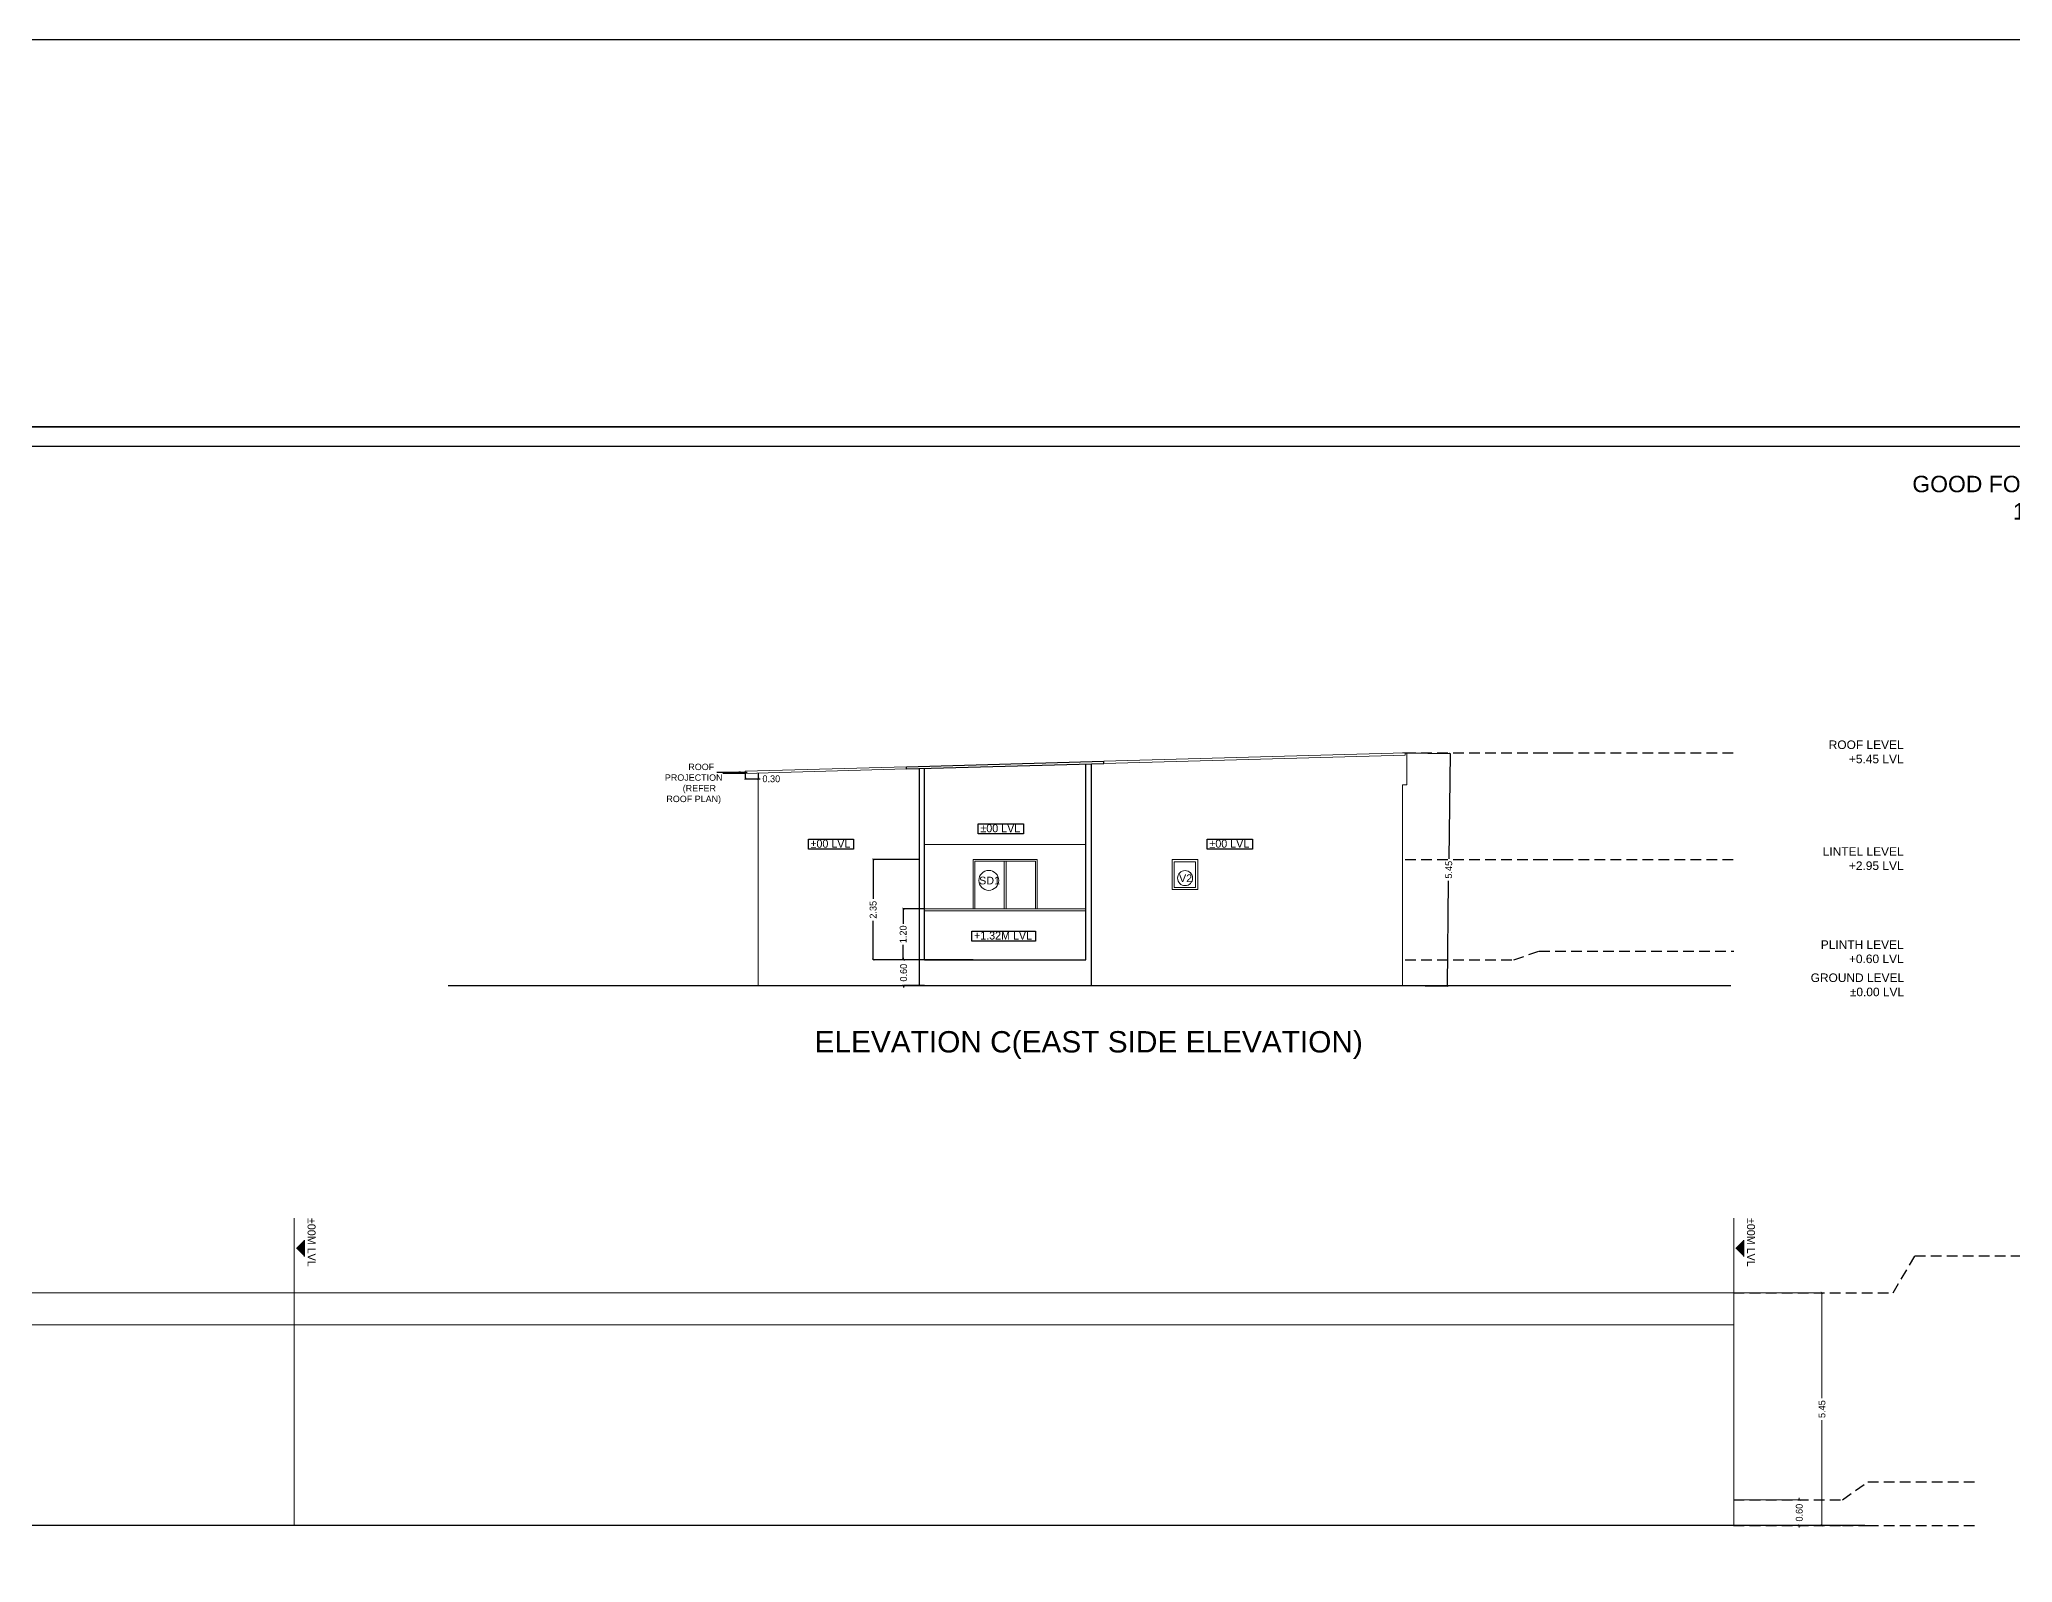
# Model space of a CAD drawing. Header units: metres. Extents: x 494 to 1845, y -666 to 1061.
# Drawn here: x 1701.08 to 1747.3, y 270.77 to 306.45 of the extents above; entities that cross this region are included whole.
import ezdxf

# ---------------------------------------------------------------- set-up
doc = ezdxf.new("R2010")
doc.units = ezdxf.units.M
doc.header["$MEASUREMENT"] = 0
doc.linetypes.add('1', pattern=[0])
doc.linetypes.add('HIDDEN', pattern=[0.375, 0.25, -0.125])
doc.layers.get('Defpoints').update_dxf_attribs({"color": 12})
for name, color, linetype, lineweight in [('ARCHITECTURAL COMMENTS', 2, 'Continuous', 30), ('DIMENSION', 8, 'Continuous', 5), ('VDA-ELEV LINES', 8, 'Continuous', 9), ('VDA-RAILING', 25, 'Continuous', 5), ('VDA-WALL', 250, 'Continuous', 25)]:
    doc.layers.add(name, color=color, linetype=linetype, lineweight=lineweight)
for name, color, linetype in [('SHEET', 7, 'Continuous'), ('VDA-DRIVEWAY', 250, '1'), ('VDA-TEXT', 250, '1')]:
    doc.layers.add(name, color=color, linetype=linetype)
doc.styles.add('NAME PLATE', font='arial.ttf')
doc.styles.add('PDF Century Gothic Bold', font='GOTHICB.TTF')
doc.styles.add('RS', font='GOTHIC.TTF')
doc.styles.get("Standard").update_dxf_attribs({"font": 'arial.ttf'})
doc.dimstyles.new('SMALL', dxfattribs={"dimtxt": 0.16, "dimasz": 0.05, "dimexe": 0, "dimexo": 0, "dimgap": 0.05, "dimtad": 0, "dimdec": 1, "dimzin": 0, "dimdsep": 46, "dimtxsty": 'RS', "dimblk": 'ARCHTICK', "dimcen": 2.5, "dimclrd": 256, "dimclre": 256, "dimclrt": 5, "dimadec": 0, "dimazin": 0, "dimtfac": 1, "dimtofl": 0, "dimtmove": 0, "dimatfit": 3, "dimldrblk": 'ARCHTICK', "dimfxl": 0, "dimtolj": 1, "dimtzin": 0, "dimarcsym": 0})
doc.dimstyles.new('SMALL-1', dxfattribs={"dimtxt": 0.16, "dimasz": 0.035, "dimexe": 0, "dimexo": 0.1, "dimgap": 0.05, "dimtad": 1, "dimzin": 0, "dimdsep": 46, "dimtxsty": 'RS', "dimblk": 'DOT', "dimcen": 2.5, "dimclrd": 256, "dimclre": 256, "dimclrt": 5, "dimadec": 0, "dimazin": 0, "dimtfac": 1, "dimtdec": 3, "dimtofl": 0, "dimtmove": 0, "dimatfit": 3, "dimfxl": 0, "dimtolj": 1, "dimtzin": 0, "dimarcsym": 0})

# ---------------------------------------------------------------- blocks, each defined once
blk = doc.blocks.new('DAFASDFDFA')
at = {"layer": 'SHEET'}
for points in [[(2.25, 58.4), (2.25, 0), (-102.633, 0), (-102.633, 58.4)], [(1.75, 57.9), (1.75, 0.5), (-102.133, 0.5), (-102.133, 57.9)]]:
    blk.add_lwpolyline(points, close=True, dxfattribs=at)
at = {"layer": 'SHEET', "insert": (-10.207, 56.564), "char_height": 0.42485, "width": 10.92474, "attachment_point": 5, "style": 'NAME PLATE'}
blk.add_mtext('{\\C1;GOOD FOR CONSTRUCTION^J17.09.2025}', dxfattribs=at)
blk = doc.blocks.new('_ArchTick')
at = {"color": 0, "linetype": 'ByBlock', "const_width": 0.15}
blk.add_lwpolyline([(-0.5, -0.5), (0.5, 0.5)], dxfattribs=at)
blk = doc.blocks.new('*D192')
at = {"layer": 'Defpoints', "color": 0, "lineweight": 18, "transparency": 16777216}
for p in [(1494.771, 442.494), (1496.308, 442.494), (1494.771, 441.894)]:
    blk.add_point(p, dxfattribs=at)
at = {"layer": 'DIMENSION', "lineweight": -2, "transparency": 16777216}
for p, q in [((1494.771, 442.494), (1496.308, 442.494)), ((1496.308, 442.494), (1496.308, 442.544)), ((1494.771, 441.894), (1496.308, 441.894)), ((1496.308, 441.894), (1496.308, 441.844))]:
    blk.add_line(p, q, dxfattribs=at)
at = {"layer": 'DIMENSION', "lineweight": -2, "transparency": 16777216, "xscale": 0.05, "yscale": 0.05, "zscale": 0.05}
for p, rotation in [((1496.308, 442.494), 270), ((1496.308, 441.894), 90)]:
    blk.add_blockref('_ArchTick', p, dxfattribs=dict(at, rotation=rotation))
at = {"layer": 'DIMENSION', "color": 5, "transparency": 16777216, "insert": (1496.308, 442.194), "char_height": 0.16, "attachment_point": 5, "rotation": 90, "style": 'RS'}
blk.add_mtext('\\A1;0.60', dxfattribs=at)
blk = doc.blocks.new('*D193')
at = {"layer": 'Defpoints', "color": 0, "lineweight": 18, "transparency": 16777216}
for p in [(1494.771, 447.344), (1496.84, 447.344), (1494.771, 441.894)]:
    blk.add_point(p, dxfattribs=at)
at = {"layer": 'DIMENSION', "lineweight": -2, "transparency": 16777216}
for p, q in [((1494.771, 447.344), (1496.84, 447.344)), ((1496.84, 447.344), (1496.84, 444.875)), ((1496.84, 441.894), (1496.84, 444.362)), ((1494.771, 441.894), (1496.84, 441.894))]:
    blk.add_line(p, q, dxfattribs=at)
at = {"layer": 'DIMENSION', "lineweight": -2, "transparency": 16777216, "xscale": 0.05, "yscale": 0.05, "zscale": 0.05}
for p, rotation in [((1496.84, 447.344), 90), ((1496.84, 441.894), 270)]:
    blk.add_blockref('_ArchTick', p, dxfattribs=dict(at, rotation=rotation))
at = {"layer": 'DIMENSION', "color": 5, "transparency": 16777216, "insert": (1496.84, 444.619), "char_height": 0.16, "attachment_point": 5, "rotation": 90, "style": 'RS'}
blk.add_mtext('\\A1;5.45', dxfattribs=at)
blk = doc.blocks.new('zw$BC4F')
h = blk.add_hatch(color=251)
h.dxf.hatch_style = 1
h.paths.add_polyline_path([(0.383, 0.383), (0, 0), (0.765, 0)])
blk.add_line((0.765, 0), (0, 0))
blk = doc.blocks.new('TYEJYK')
at = {"color": 254, "linetype": 'HIDDEN', "elevation": 0}
for points in [[(1635.877, 519.781), (1638.976, 519.781), (1639.569, 519.781), (1643.565, 519.781)], [(1635.877, 517.281), (1638.976, 517.281), (1639.569, 517.281), (1643.565, 517.281)], [(1635.877, 514.331), (1640.417, 514.331), (1641.01, 514.331), (1643.565, 514.331)]]:
    blk.add_lwpolyline(points, dxfattribs=at)
at = {"color": 254, "linetype": 'HIDDEN'}
blk.add_lwpolyline([(1635.877, 514.93), (1638.425, 514.93), (1639.018, 515.139), (1643.58, 515.139)], dxfattribs=at)
at = {"layer": 'VDA-TEXT', "char_height": 0.2, "width": 6.39645, "attachment_point": 9, "style": 'PDF Century Gothic Bold'}
for s, insert in [('{\\fArial|b0|i0|c0|p34;ROOF LEVEL}\\P{\\fArial|b0|i0|c0|p34;+5.45 LVL}', (1647.558, 519.535, 0)), ('{\\fArial|b0|i0|c0|p34;LINTEL LEVEL}\\P{\\fArial|b0|i0|c0|p34;+2.95 LVL}', (1647.558, 517.035, 0)), ('{\\fArial|b0|i0|c0|p34;PLINTH LEVEL}\\P{\\fArial|b0|i0|c0|p34;+0.60 LVL}', (1647.559, 514.853)), ('{\\fArial|b0|i0|c0|p34;GROUND LEVEL}\\P{\\fArial|b0|i0|c0|p34;±0.00 LVL}', (1647.57, 514.077, 0))]:
    blk.add_mtext(s, dxfattribs=dict(at, insert=insert))
blk = doc.blocks.new('*D336')
at = {"layer": 'Defpoints', "color": 0}
for p in [(1733.072, 289.74), (1734.124, 289.728), (1733.011, 284.29)]:
    blk.add_point(p, dxfattribs=at)
at = {"layer": 'VDA-ELEV LINES', "lineweight": -2}
for p, q in [((1733.072, 289.74), (1734.124, 289.728)), ((1734.124, 289.728), (1734.097, 287.259)), ((1734.063, 284.278), (1734.091, 286.746)), ((1733.011, 284.29), (1734.063, 284.278))]:
    blk.add_line(p, q, dxfattribs=at)
at = {"layer": 'VDA-ELEV LINES', "lineweight": -2, "xscale": 0.05, "yscale": 0.05, "zscale": 0.05}
for p, rotation in [((1734.124, 289.728), 89.35753178871903), ((1734.063, 284.278), 269.357531788719)]:
    blk.add_blockref('_ArchTick', p, dxfattribs=dict(at, rotation=rotation))
at = {"layer": 'VDA-ELEV LINES', "color": 5, "insert": (1734.094, 287.003), "char_height": 0.16, "attachment_point": 5, "rotation": 89.3575, "style": 'RS'}
blk.add_mtext('\\A1;5.45', dxfattribs=at)
blk = doc.blocks.new('_Dot')
at = {"color": 0, "linetype": 'ByBlock', "lineweight": -2}
blk.add_line((-0.5, 0), (-1, 0), dxfattribs=at)
at = {"color": 0, "linetype": 'ByBlock', "const_width": 0.5}
blk.add_lwpolyline([(-0.25, 0, 1), (0.25, 0, 1)], format="xyb", close=True, dxfattribs=at)
blk = doc.blocks.new('*D337')
at = {"layer": 'Defpoints', "color": 0}
for p in [(1717.614, 289.26), (1717.914, 289.269), (1717.914, 289.132)]:
    blk.add_point(p, dxfattribs=at)
at = {"layer": 'VDA-ELEV LINES', "lineweight": -2}
for p, q in [((1717.614, 289.26), (1717.614, 289.132)), ((1717.614, 289.132), (1717.914, 289.132)), ((1717.914, 289.269), (1717.914, 289.132)), ((1717.914, 289.132), (1717.964, 289.132))]:
    blk.add_line(p, q, dxfattribs=at)
at = {"layer": 'VDA-ELEV LINES', "lineweight": -2, "xscale": 0.05, "yscale": 0.05, "zscale": 0.05, "rotation": 180}
blk.add_blockref('_ArchTick', (1717.614, 289.132), dxfattribs=at)
at = {"layer": 'VDA-ELEV LINES', "lineweight": -2, "xscale": 0.05, "yscale": 0.05, "zscale": 0.05}
blk.add_blockref('_ArchTick', (1717.914, 289.132), dxfattribs=at)
at = {"layer": 'VDA-ELEV LINES', "color": 5, "insert": (1718.223, 289.132), "char_height": 0.16, "attachment_point": 5, "style": 'RS'}
blk.add_mtext('\\A1;0.30', dxfattribs=at)
blk = doc.blocks.new('*D338')
at = {"layer": 'Defpoints', "color": 0}
for p in [(1721.814, 284.89), (1721.322, 284.29), (1721.814, 284.29)]:
    blk.add_point(p, dxfattribs=at)
at = {"layer": 'VDA-ELEV LINES', "lineweight": -2}
for p, q in [((1721.322, 284.89), (1721.322, 284.94)), ((1721.814, 284.89), (1721.322, 284.89)), ((1721.814, 284.29), (1721.322, 284.29)), ((1721.322, 284.29), (1721.322, 284.24))]:
    blk.add_line(p, q, dxfattribs=at)
at = {"layer": 'VDA-ELEV LINES', "lineweight": -2, "xscale": 0.05, "yscale": 0.05, "zscale": 0.05}
for p, rotation in [((1721.322, 284.89), 270), ((1721.322, 284.29), 90)]:
    blk.add_blockref('_ArchTick', p, dxfattribs=dict(at, rotation=rotation))
at = {"layer": 'VDA-ELEV LINES', "color": 5, "insert": (1721.322, 284.59), "char_height": 0.16, "attachment_point": 5, "rotation": 90, "style": 'RS'}
blk.add_mtext('\\A1;0.60', dxfattribs=at)
blk = doc.blocks.new('*D339')
at = {"layer": 'Defpoints', "color": 0}
for p in [(1721.313, 286.09), (1721.814, 286.09), (1721.814, 284.89)]:
    blk.add_point(p, dxfattribs=at)
at = {"layer": 'VDA-ELEV LINES', "lineweight": -2}
for p, q in [((1721.814, 286.09), (1721.313, 286.09)), ((1721.313, 286.09), (1721.313, 285.736)), ((1721.313, 284.89), (1721.313, 285.243)), ((1721.814, 284.89), (1721.313, 284.89))]:
    blk.add_line(p, q, dxfattribs=at)
at = {"layer": 'VDA-ELEV LINES', "lineweight": -2, "xscale": 0.05, "yscale": 0.05, "zscale": 0.05}
for p, rotation in [((1721.313, 286.09), 90), ((1721.313, 284.89), 270)]:
    blk.add_blockref('_ArchTick', p, dxfattribs=dict(at, rotation=rotation))
at = {"layer": 'VDA-ELEV LINES', "color": 5, "insert": (1721.313, 285.49), "char_height": 0.16, "attachment_point": 5, "rotation": 90, "style": 'RS'}
blk.add_mtext('\\A1;1.20', dxfattribs=at)
blk = doc.blocks.new('*D340')
at = {"layer": 'Defpoints', "color": 0}
for p in [(1721.689, 287.24), (1720.609, 284.89), (1722.952, 284.89)]:
    blk.add_point(p, dxfattribs=at)
at = {"layer": 'VDA-ELEV LINES', "lineweight": -2}
for p, q in [((1721.689, 287.24), (1720.609, 287.24)), ((1720.609, 287.24), (1720.609, 286.323)), ((1720.609, 284.89), (1720.609, 285.807)), ((1722.952, 284.89), (1720.609, 284.89))]:
    blk.add_line(p, q, dxfattribs=at)
at = {"layer": 'VDA-ELEV LINES', "lineweight": -2, "xscale": 0.05, "yscale": 0.05, "zscale": 0.05}
for p, rotation in [((1720.609, 287.24), 90), ((1720.609, 284.89), 270)]:
    blk.add_blockref('_ArchTick', p, dxfattribs=dict(at, rotation=rotation))
at = {"layer": 'VDA-ELEV LINES', "color": 5, "insert": (1720.609, 286.065), "char_height": 0.16, "attachment_point": 5, "rotation": 90, "style": 'RS'}
blk.add_mtext('\\A1;2.35', dxfattribs=at)
blk = doc.blocks.new('SD1F')
at = {"layer": 'VDA-ELEV LINES'}
blk.add_circle((1518.977, 200.274, 0), 0.233, dxfattribs=at)
at = {"layer": 'VDA-ELEV LINES', "insert": (1518.752, 200.178, 0), "char_height": 0.18, "width": 2.16223, "attachment_point": 7, "style": 'PDF Century Gothic Bold'}
blk.add_mtext('{\\fArial|b0|i0|c0|p34;SD1}', dxfattribs=at)
blk = doc.blocks.new('D3EE')
at = {"color": 254, "linetype": 'HIDDEN'}
for points in [[(1494.771, 447.344), (1498.509, 447.344), (1499.017, 448.207), (1501.642, 448.207)], [(1494.771, 442.494), (1497.319, 442.494), (1497.912, 442.917), (1500.467, 442.917)], [(1494.771, 441.894), (1497.319, 441.894), (1497.912, 441.894), (1500.467, 441.894)]]:
    blk.add_lwpolyline(points, dxfattribs=at)
at = {"layer": 'VDA-TEXT', "char_height": 0.2, "width": 6.39645, "attachment_point": 9, "style": 'PDF Century Gothic Bold'}
for s, insert in [('{\\fArial|b0|i0|c0|p34;ROOF LEVEL}\\P{\\fArial|b0|i0|c0|p34;+5.45 LVL}', (1505.468, 447.948, 0)), ('{\\fArial|b0|i0|c0|p34;PLINTH LEVEL}\\P{\\fArial|b0|i0|c0|p34;+0.60 LVL}', (1504.434, 442.657)), ('{\\fArial|b0|i0|c0|p34;GROUND LEVEL}\\P{\\fArial|b0|i0|c0|p34;±0.00 LVL}', (1504.471, 441.64))]:
    blk.add_mtext(s, dxfattribs=dict(at, insert=insert))
at = {"layer": 'DIMENSION'}
for base, p2, picture, middle in [((1496.84, 447.344), (1494.771, 447.344), '*D193', (1496.84, 444.619)), ((1496.308, 442.494), (1494.771, 442.494), '*D192', (1496.308, 442.194))]:
    dim = blk.add_linear_dim(base=base, p1=(1494.771, 441.894), p2=p2, angle=90, dimstyle='SMALL', override={"dimdec": 2, "dimfxl": 50}, dxfattribs=at)
    dim.commit()
    dim.dimension.update_dxf_attribs({"geometry": picture, "text_midpoint": middle})

msp = doc.modelspace()

# ---------------------------------------------------------------- linework, layer by layer
for points in [[(1723.0721, 288.0761), (1724.1313, 288.0761), (1724.1313, 287.8449), (1723.0721, 287.8449)], [(1719.0924, 287.7152), (1720.1517, 287.7152), (1720.1517, 287.484), (1719.0924, 287.484)], [(1728.4381, 287.7152), (1729.4973, 287.7152), (1729.4973, 287.484), (1728.4381, 287.484)], [(1722.9213, 285.5634), (1724.4114, 285.5634), (1724.4114, 285.3322), (1722.9213, 285.3322)]]:
    msp.add_lwpolyline(points, close=True)
at = {"layer": 'ARCHITECTURAL COMMENTS'}
msp.add_lwpolyline([(1458.8635, 306.4524), (1770.5289, 306.4524), (1770.5289, 239.756), (1458.8635, 239.756)], close=True, dxfattribs=at)
at = {"layer": 'VDA-DRIVEWAY', "color": 250, "lineweight": 30, "true_color": 0x2c2e2f}
for p, q in [((1710.6506, 284.2898), (1740.5536, 284.2898)), ((1743.8398, 271.6411), (1676.3961, 271.6411))]:
    msp.add_line(p, q, dxfattribs=at)
at = {"layer": 'VDA-ELEV LINES', "color": 18, "lineweight": 30, "true_color": 0x000000}
for p, q in [((1721.3891, 289.4155), (1726.0141, 289.5439)), ((1721.3891, 289.3655), (1726.0141, 289.4939)), ((1721.3891, 289.3655), (1721.3891, 289.4155)), ((1721.8141, 284.8898), (1721.8141, 289.3773)), ((1725.5891, 284.8898), (1725.5891, 289.4821)), ((1725.7141, 289.4856), (1725.7141, 284.2898)), ((1726.0141, 289.4939), (1726.0141, 289.5439)), ((1721.6891, 289.3738), (1721.6891, 284.2898)), ((1721.8141, 284.8898), (1725.5891, 284.8898))]:
    msp.add_line(p, q, dxfattribs=at)
at = {"layer": 'VDA-ELEV LINES', "color": 255}
msp.add_line((1717.6141, 289.2599), (1717.0891, 289.2599), dxfattribs=at)
at = {"layer": 'VDA-ELEV LINES', "color": 253}
for p, q in [((1717.9141, 289.269), (1717.9141, 284.2898)), ((1733.011, 288.9898), (1733.011, 284.2898)), ((1723.6816, 287.1998), (1723.6816, 286.0898)), ((1723.7216, 287.1998), (1723.7216, 286.0898))]:
    msp.add_line(p, q, dxfattribs=at)
at = {"layer": 'VDA-ELEV LINES', "color": 18, "true_color": 0x000000}
for p, q in [((1721.8141, 287.5898), (1725.5891, 287.5898)), ((1680.1996, 277.0911), (1740.7696, 277.0911)), ((1680.4996, 276.3411), (1740.7696, 276.3411))]:
    msp.add_line(p, q, dxfattribs=at)
at = {"layer": 'VDA-ELEV LINES', "color": 254}
for p, q in [((1707.046, 275.9071), (1707.046, 278.8406)), ((1740.7696, 275.9071), (1740.7696, 278.8406))]:
    msp.add_line(p, q, dxfattribs=at)
at = {"layer": 'VDA-ELEV LINES', "color": 253}
for points in [[(1733.011, 289.7398), (1733.111, 289.7398), (1733.111, 288.9898), (1733.011, 288.9898)], [(1722.9516, 286.0898), (1722.9516, 287.2398), (1724.4516, 287.2398), (1724.4516, 286.0898)], [(1722.9916, 286.0898), (1722.9916, 287.1998), (1724.4116, 287.1998), (1724.4116, 286.0898)]]:
    msp.add_lwpolyline(points, dxfattribs=at)
at = {"layer": 'VDA-ELEV LINES'}
for points in [[(1727.6141, 287.2398), (1728.2141, 287.2398), (1728.2141, 286.5398), (1727.6141, 286.5398)], [(1727.6641, 287.1898), (1728.1641, 287.1898), (1728.1641, 286.5898), (1727.6641, 286.5898)]]:
    msp.add_lwpolyline(points, close=True, dxfattribs=at)
at = {"layer": 'VDA-ELEV LINES', "color": 18, "true_color": 0x000000}
msp.add_lwpolyline([(1740.7696, 277.0911), (1740.7696, 271.6411), (1680.4996, 271.6411), (1680.4996, 277.0911)], dxfattribs=at)
at = {"layer": 'VDA-ELEV LINES'}
msp.add_circle((1727.9171, 286.8058), 0.176, dxfattribs=at)
at = {"layer": 'VDA-RAILING'}
for p, q in [((1721.8141, 286.0898), (1725.5891, 286.0898)), ((1721.8141, 286.0398), (1725.5891, 286.0398))]:
    msp.add_line(p, q, dxfattribs=at)
at = {"layer": 'VDA-WALL', "lineweight": 18}
for p, q in [((1717.6141, 289.3107), (1721.3891, 289.4155)), ((1726.0141, 289.5439), (1733.0721, 289.7398)), ((1726.0141, 289.4939), (1733.0721, 289.6899)), ((1733.0721, 289.6899), (1733.0721, 289.7398)), ((1717.6141, 289.2606), (1721.3891, 289.3655)), ((1717.6141, 289.2599), (1717.6141, 289.3107)), ((1707.046, 271.6411), (1707.046, 277.0911))]:
    msp.add_line(p, q, dxfattribs=at)
at = {"layer": 'VDA-WALL'}
msp.add_lwpolyline([(1664.9913, 244.5134), (1759.9319, 244.5134), (1759.9319, 297.3774), (1664.9913, 297.3774)], close=True, dxfattribs=at)

# ---------------------------------------------------------------- block references
msp.add_blockref('SD1F', (204.3405, 86.4786))
at = {"color": 4, "xscale": 0.5, "yscale": 0.5, "zscale": 0.5, "rotation": 89.99999999999999}
for p in [(1707.2756, 277.9453), (1740.9991, 277.9453)]:
    msp.add_blockref('zw$BC4F', p, dxfattribs=at)
at = {"layer": 'VDA-TEXT', "linetype": 'HIDDEN', "lineweight": 18}
for name, p in [('TYEJYK', (97.1928, -230.0407)), ('D3EE', (245.9984, -170.2526))]:
    msp.add_blockref(name, p, dxfattribs=at)
at = {"layer": 'VDA-WALL', "xscale": 0.9052046613064094, "yscale": 0.9052046613064094, "zscale": 0.9052046613064094}
msp.add_blockref('DAFASDFDFA', (1757.8952, 244.5134), dxfattribs=at)

# ---------------------------------------------------------------- texts
at = {"layer": 'SHEET', "lineweight": 9, "insert": (1725.6591, 282.8967), "char_height": 0.5, "width": 16.971429, "attachment_point": 5}
msp.add_mtext('\\pt13;ELEVATION C(EAST SIDE ELEVATION)', dxfattribs=at)
at = {"layer": 'VDA-ELEV LINES', "insert": (1727.7753, 286.7127), "char_height": 0.18, "width": 2.162233, "attachment_point": 7, "style": 'PDF Century Gothic Bold'}
msp.add_mtext('{\\fArial|b0|i0|c0|p34;V2}', dxfattribs=at)
at = {"layer": 'VDA-TEXT', "color": 1, "style": 'RS', "oblique": 0, "width": 1}
for s, rotation, p in [('%%P00 LVL', 0, (1723.1226, 287.8802, 0)), ('%%P00 LVL', 0, (1719.143, 287.5193, 0)), ('%%P00 LVL', 0, (1728.4886, 287.5193, 0)), ('+1.32M LVL', 0, (1722.9718, 285.3676, 0)), ('%%P00M LVL', 270, (1707.3585, 278.8449)), ('%%P00M LVL', 270, (1741.082, 278.8449))]:
    msp.add_text(s, height=0.1875, rotation=rotation, dxfattribs=at).set_placement(p)
at = {"layer": 'VDA-TEXT', "insert": (1716.4053, 289.4865), "char_height": 0.15, "width": 1.400154, "attachment_point": 2}
msp.add_mtext('\\pi0.35249;{\\c0;ROOF }\\pi0.35249;{\\c0;PROJECTION}\\P\\pi0.26357;(REFER \\pi0.26357;ROOF PLAN) ', dxfattribs=at)

# ---------------------------------------------------------------- dimensions: what is measured, and where the dimension line sits
at = {"layer": 'VDA-ELEV LINES'}
dim = msp.add_linear_dim(base=(1734.1245, 289.728, 0), p1=(1733.011, 284.2898), p2=(1733.0721, 289.7398), angle=89.35753, dimstyle='SMALL', override={"dimdec": 2, "dimfxl": 50}, dxfattribs=at)
dim.commit()
dim.dimension.update_dxf_attribs({"geometry": '*D336', "text_midpoint": (1734.0939, 287.0029, 0), "dimtype": 161})
dim = msp.add_linear_dim(base=(1717.9141, 289.1318, 0), p1=(1717.6141, 289.2599, 0), p2=(1717.9141, 289.269), dimstyle='SMALL', override={"dimdec": 2, "dimfxl": 50}, dxfattribs=at)
dim.commit()
dim.dimension.update_dxf_attribs({"geometry": '*D337', "text_midpoint": (1718.223, 289.1318, 0), "dimtype": 160})
for base, p1, p2, picture, middle in [((1720.6092, 284.8898, 0), (1721.6891, 287.2398, -0.0001), (1722.9516, 284.8898, -0.0001), '*D340', (1720.6092, 286.0648, 0)), ((1721.3129, 286.0898, 0), (1721.8141, 284.8898, -0.0001), (1721.8141, 286.0898, -0.0001), '*D339', (1721.3129, 285.4898, 0)), ((1721.3218, 284.2898, 0), (1721.8141, 284.8898, -0.0001), (1721.8141, 284.2898), '*D338', (1721.3218, 284.5898, 0))]:
    dim = msp.add_linear_dim(base=base, p1=p1, p2=p2, angle=90, dimstyle='SMALL', override={"dimdec": 2, "dimfxl": 50}, dxfattribs=at)
    dim.commit()
    dim.dimension.update_dxf_attribs({"geometry": picture, "text_midpoint": middle})

# ---------------------------------------------------------------- leaders
at = {"layer": 'VDA-TEXT'}
msp.add_leader([(1717.6577, 289.2788, 0), (1716.9485, 289.2781, 0)], dimstyle='SMALL-1', override={"dimasz": 0.2, "dimtad": 0, "dimclrd": 8, "dimfxl": 0}, dxfattribs=at)

doc.saveas('drawing.dxf')
